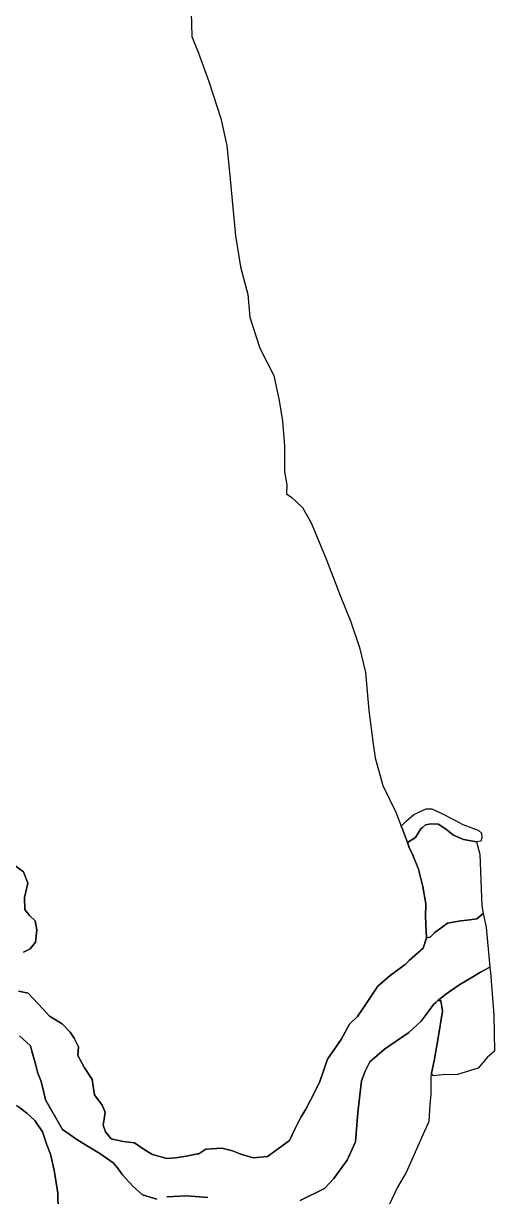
# Model space of a CAD drawing. Header units: inches. Extents: x 288635 to 1232953, y 676945 to 1655780.
# Drawn here: x 539334 to 550087, y 1199889 to 1226666 of the extents above; entities that cross this region are included whole.
import ezdxf

# ---------------------------------------------------------------- set-up
doc = ezdxf.new("R2010")
doc.units = ezdxf.units.IN
doc.header["$MEASUREMENT"] = 0

msp = doc.modelspace()

# ---------------------------------------------------------------- linework, layer by layer
at = {"color": 1}
for points in [[(543147.3162, 1227360.0584), (543167.6362, 1226653.937), (543177.7963, 1226369.4564), (543320.0365, 1226008.7757), (543568.957, 1225343.2944), (543838.1976, 1224494.9327), (543975.3579, 1223880.2514), (544051.558, 1223113.1699), (544173.4783, 1221817.7673), (544285.2385, 1221111.6459), (544452.8788, 1220476.6446), (544498.5989, 1219958.4836), (544732.2794, 1219257.4422), (545052.32, 1218627.5209), (545169.1602, 1218058.5598), (545245.3604, 1217586.1188), (545291.0805, 1217022.2377), (545296.1605, 1216432.9565), (545346.9606, 1216133.2359), (545341.8806, 1215930.0355), (545458.7208, 1215843.6754), (545702.5613, 1215620.1549), (545900.6817, 1215269.6342), (546251.2024, 1214426.3525), (546561.083, 1213608.4709), (546810.0035, 1213009.0297), (547008.1239, 1212424.8285), (547140.2042, 1211850.7874), (547216.4043, 1210982.1056), (547318.0045, 1210220.1041), (547358.6446, 1209905.1435), (547536.445, 1209270.1422), (547833.7518, 1208663.784), (547952.109, 1208345.4014), (547988.897, 1208273.188), (548101.1227, 1207970.8565), (548141.7627, 1207854.0162), (548222.1715, 1207678.8398), (548353.9584, 1207360.9189), (548447.3146, 1206962.8392), (548517.6835, 1206568.7737), (548513.9194, 1206282.7008), (548532.9235, 1205796.6121), (548458.1698, 1205557.5694), (548141.7446, 1205273.5981), (548045.4189, 1205187.152), (547706.7516, 1204938.4432), (547421.001, 1204695.026), (547145.8338, 1204276.9835), (546955.3334, 1204001.8163), (546775.4164, 1203821.8993), (546584.916, 1203472.6486), (546272.7071, 1203028.1477), (546098.0817, 1202514.855), (545989.454, 1202290.8104), (545778.7166, 1201884.0187), (545669.4558, 1201705.2284), (545611.5918, 1201593.7865), (545526.5806, 1201430.0612), (545410.1637, 1201165.4773), (544902.1626, 1200800.3516), (544574.0787, 1200773.8932), (544298.2512, 1200856.6414), (544256.578, 1200869.1434), (544103.1194, 1200932.6435), (543859.7022, 1200990.8519), (543498.5206, 1200971.8105), (543334.3798, 1200867.7322), (543305.4135, 1200861.6126), (543059.1835, 1200809.5922), (542802.6729, 1200774.9045), (542607.9383, 1200755.972), (542277.7377, 1200852.4922), (542114.2631, 1200949.9482), (541871.3369, 1201111.5727), (541612.2563, 1201142.0528), (541337.9358, 1201208.0929), (541205.8555, 1201365.5732), (541149.9754, 1201517.9735), (541175.3755, 1201655.1338), (541200.7755, 1201817.6941), (541129.6554, 1201975.1745), (540956.935, 1202213.9349), (540931.535, 1202356.1752), (540906.1349, 1202564.4556), (540728.3346, 1202823.5362), (540575.9343, 1203108.0167), (540591.1743, 1203306.1371), (540489.5741, 1203504.2575), (540398.1339, 1203641.4178), (540215.2535, 1203829.3782), (539930.773, 1204007.1785), (539778.3727, 1204174.8189), (539438.012, 1204530.4196), (539224.6516, 1204576.1397)], [(539331.3318, 1205470.2215), (539488.8121, 1205546.4216), (539605.6523, 1205698.8219), (539636.1324, 1205978.2225), (539600.5723, 1206181.4229), (539473.5721, 1206303.3431), (539361.8118, 1206440.5034), (539356.7318, 1206714.8239), (539432.932, 1207045.0246), (539336.4118, 1207304.1051), (539082.4113, 1207481.9055)], [(539082.4113, 1207481.9055), (539336.4118, 1207304.1051), (539432.932, 1207045.0246), (539356.7318, 1206714.8239), (539361.8118, 1206440.5034), (539473.5721, 1206303.3431), (539600.5723, 1206181.4229), (539636.1324, 1205978.2225), (539605.6523, 1205698.8219), (539488.8121, 1205546.4216), (539331.3318, 1205470.2215)], [(539224.6516, 1204576.1397), (539438.012, 1204530.4196), (539778.3727, 1204174.8189), (539930.773, 1204007.1785), (540215.2535, 1203829.3782), (540398.1339, 1203641.4178), (540489.5741, 1203504.2575), (540591.1743, 1203306.1371), (540575.9343, 1203108.0167), (540728.3346, 1202823.5362), (540906.1349, 1202564.4556), (540931.535, 1202356.1752), (540956.935, 1202213.9349), (541129.6554, 1201975.1745), (541200.7755, 1201817.6941), (541175.3755, 1201655.1338), (541149.9754, 1201517.9735), (541205.8555, 1201365.5732), (541337.9358, 1201208.0929), (541612.2563, 1201142.0528), (541871.3369, 1201111.5727), (542114.2631, 1200949.9482), (542277.7377, 1200852.4922), (542607.9383, 1200755.972), (542802.6729, 1200774.9045), (543059.1835, 1200809.5922), (543305.4135, 1200861.6126), (543334.3798, 1200867.7322), (543498.5206, 1200971.8105), (543859.7022, 1200990.8519), (544103.1194, 1200932.6435), (544256.578, 1200869.1434), (544298.2512, 1200856.6414), (544574.0787, 1200773.8932), (544902.1626, 1200800.3516), (545410.1637, 1201165.4773), (545526.5806, 1201430.0612), (545611.5918, 1201593.7865), (545669.4558, 1201705.2284), (545778.7166, 1201884.0187), (545989.454, 1202290.8104), (546098.0817, 1202514.855), (546272.7071, 1203028.1477), (546584.916, 1203472.6486), (546775.4164, 1203821.8993), (546955.3334, 1204001.8163), (547145.8338, 1204276.9835), (547421.001, 1204695.026), (547706.7516, 1204938.4432), (548045.4189, 1205187.152), (548141.7446, 1205273.5981), (548458.1698, 1205557.5694), (548532.9235, 1205796.6121), (548619.2837, 1205806.7721), (548720.8839, 1205918.5324), (549015.5245, 1206131.8928), (549268.62, 1206174.0754), (549320.3251, 1206182.6929), (549524.1354, 1206208.528), (549524.139, 1206208.5285), (549524.1452, 1206208.5293), (549681.0058, 1206228.413), (549828.3261, 1206350.3332), (549897.0558, 1206039.5036), (549980.8038, 1205124.1333), (549768.5469, 1205011.296), (549511.5857, 1204857.492), (549511.5795, 1204857.4883), (549294.8702, 1204726.0366), (549050.2719, 1204561.7542), (548964.1403, 1204503.9046), (548794.8066, 1204361.0293), (548743.8964, 1204319.6647), (548693.1789, 1204269.522), (548593.3975, 1204135.8862), (548413.8059, 1203895.3617), (548133.347, 1203636.0696), (547577.7209, 1203249.7771), (547408.922, 1203107.8882), (547240.0968, 1202965.9772), (547137.2728, 1202753.3393), (547048.5531, 1202530.109), (546963.8863, 1201805.1492), (546910.9695, 1201138.3979), (546725.7608, 1200720.3554), (546418.8436, 1200302.3129), (546207.1765, 1200069.4791), (545651.5504, 1199799.6036)], [(545651.5504, 1199799.6036), (546207.1765, 1200069.4791), (546418.8436, 1200302.3129), (546725.7608, 1200720.3554), (546910.9695, 1201138.3979), (546963.8863, 1201805.1492), (547048.5531, 1202530.109), (547137.2728, 1202753.3393), (547240.0968, 1202965.9772), (547408.922, 1203107.8882), (547577.7209, 1203249.7771), (548133.347, 1203636.0696), (548413.8059, 1203895.3617), (548593.3975, 1204135.8862), (548693.1789, 1204269.522), (548743.8964, 1204319.6647), (548794.8066, 1204361.0293), (548863.5984, 1204361.0293), (548895.3485, 1204122.9039), (548800.0983, 1203514.361), (548704.8481, 1202985.1933), (548644.2208, 1202703.7094), (548630.7646, 1202641.2342), (548636.0563, 1202228.4834), (548609.5979, 1201990.3579), (548583.1396, 1201604.0655), (548456.1393, 1201313.0232), (548069.8469, 1200439.8965), (547868.7631, 1200101.2292), (547868.7631, 1200101.2292), (547678.2627, 1199699.0617)], [(539246.6361, 1203555.7205), (539494.2866, 1203327.12), (539527.0659, 1203205.9736), (539598.4367, 1202942.1997), (539662.5557, 1202705.227), (539722.759, 1202551.4027), (539737.1337, 1202509.4863), (539783.9639, 1202329.2855), (539838.2693, 1202093.9624), (540222.2895, 1201418.8568), (540576.8319, 1201175.4396), (541079.5412, 1200873.814), (541384.7792, 1200662.1167), (541483.8722, 1200542.4913), (541598.1256, 1200386.9797), (541830.9594, 1200122.3959), (542047.9181, 1199931.8955), (542376.0021, 1199826.0619)], [(542376.0021, 1199826.0619), (542047.9181, 1199931.8955), (541830.9594, 1200122.3959), (541598.1256, 1200386.9797), (541483.8722, 1200542.4913), (541384.7792, 1200662.1167), (541079.5412, 1200873.814), (540576.8319, 1201175.4396), (540222.2895, 1201418.8568), (539838.2693, 1202093.9624), (539783.9639, 1202329.2855), (539737.1337, 1202509.4863), (539722.759, 1202551.4027), (539662.5557, 1202705.227), (539598.4367, 1202942.1997), (539527.0659, 1203205.9736), (539494.2866, 1203327.12), (539246.6361, 1203555.7205)], [(534538.2477, 1199350.2445), (534984.733, 1200028.2407), (535414.6818, 1200722.7733), (535629.6562, 1201070.0396), (535927.313, 1201516.5249), (536294.9769, 1201870.8821), (536711.294, 1202190.7031), (536937.3619, 1202304.3234), (537191.613, 1202379.9405), (537481.0817, 1202383.6985), (537854.145, 1202363.8547), (538147.9012, 1202316.6538), (538556.6151, 1202201.1357), (538886.022, 1202105.8855), (539216.0904, 1201946.2091), (539407.9137, 1201794.0734), (539595.7683, 1201628.7085), (539765.1019, 1201364.1246), (539765.1019, 1201364.1246), (539870.9355, 1201073.0824), (539950.3106, 1200854.8007), (540034.8148, 1200490.8185), (540119.6443, 1199969.7677), (540129.1299, 1199557.605)], [(540129.1299, 1199557.605), (540119.6443, 1199969.7677), (540034.8148, 1200490.8185), (539950.3106, 1200854.8007), (539870.9355, 1201073.0824), (539765.1019, 1201364.1246), (539595.7683, 1201628.7085), (539407.9137, 1201794.0734), (539216.0904, 1201946.2091)], [(542603.5443, 1199884.2704), (543058.6285, 1199905.4371), (543545.4628, 1199868.3954)], [(543545.4628, 1199868.3954), (543058.6285, 1199905.4371), (542603.5443, 1199884.2704)]]:
    msp.add_lwpolyline(points, dxfattribs=at)
for points in [[(549180.6478, 1208478.8085), (549364.9868, 1208382.4431), (549714.2375, 1208255.4429), (549788.321, 1208186.6511), (549796.2585, 1208080.8175), (549775.0918, 1207998.7965), (549675.9258, 1207986.0965), (549376.2052, 1208036.8966), (549152.6848, 1208138.4968), (548969.8044, 1208280.7371), (548876.1452, 1208343.1766), (548802.1641, 1208392.4973), (548639.6037, 1208397.5773), (548512.6035, 1208377.2573), (548442.6934, 1208314.0053), (548405.9233, 1208280.7371), (548326.6287, 1208160.2093), (548278.923, 1208087.6967), (548101.1227, 1207970.8565), (547988.897, 1208273.188), (547952.109, 1208345.4014), (548076.4634, 1208461.8183), (548245.7971, 1208609.9852), (548526.256, 1208736.9855), (548653.6513, 1208735.7442), (548864.9233, 1208636.4436), (549180.6478, 1208478.8085)], [(548619.2837, 1205806.7721), (548532.9235, 1205796.6121), (548513.9194, 1206282.7008), (548517.6835, 1206568.7737), (548447.3146, 1206962.8392), (548353.9584, 1207360.9189), (548222.1715, 1207678.8398), (548141.7627, 1207854.0162), (548101.1227, 1207970.8565), (548278.923, 1208087.6967), (548326.6287, 1208160.2093), (548405.9233, 1208280.7371), (548442.6934, 1208314.0053), (548512.6035, 1208377.2573), (548639.6037, 1208397.5773), (548802.1641, 1208392.4973), (548876.1452, 1208343.1766), (548969.8044, 1208280.7371), (549152.6848, 1208138.4968), (549376.2052, 1208036.8966), (549675.9258, 1207986.0965), (549753.7574, 1207707.0974), (549793.9043, 1206527.8264), (549828.3261, 1206350.3332), (549681.0058, 1206228.413), (549524.1452, 1206208.5293), (549524.139, 1206208.5285), (549524.1354, 1206208.528), (549320.3251, 1206182.6929), (549268.62, 1206174.0754), (549015.5245, 1206131.8928), (548720.8839, 1205918.5324), (548619.2837, 1205806.7721)], [(549994.033, 1204999.7789), (550068.1165, 1204031.4019), (550086.6373, 1203211.192), (549918.1886, 1203066.7874), (549710.2668, 1202821.1513), (549244.5992, 1202678.276), (548900.6402, 1202667.6926), (548688.9731, 1202646.5259), (548644.2208, 1202703.7094), (548704.8481, 1202985.1933), (548800.0983, 1203514.361), (548895.3485, 1204122.9039), (548863.5984, 1204361.0293), (548794.8066, 1204361.0293), (548964.1403, 1204503.9046), (549050.2719, 1204561.7542), (549294.8702, 1204726.0366), (549511.5795, 1204857.4883), (549511.5857, 1204857.492), (549768.5469, 1205011.296), (549980.8038, 1205124.1333), (549994.033, 1204999.7789)]]:
    msp.add_lwpolyline(points, close=True, dxfattribs=at)

doc.saveas('drawing.dxf')
